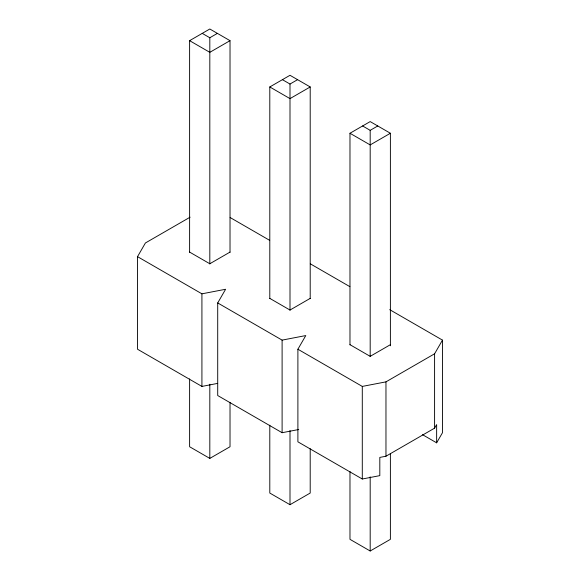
<?xml version="1.0" encoding="UTF-8"?>
<svg xmlns="http://www.w3.org/2000/svg" width="580" height="580" viewBox="0 0 580 580"><rect width="100%" height="100%" fill="white"/><g stroke="black" fill="none" stroke-linecap="round" stroke-linejoin="round"><path stroke-width="0.87" d="M217.688 383.38L201.92 386.418L137.525 349.232L137.525 256.65L145.413 242.976L190.11 217.174M298.751 429.512L282.105 432.709L217.71 395.531L217.71 302.941L225.598 289.268L201.92 293.828L137.525 256.65M422.515 434.674L436.638 442.83L436.638 424.603L434.587 428.156L385.968 456.221L379.813 457.41L379.813 475.636L362.29 479.007L297.895 441.822L297.895 349.232L305.783 335.566L282.105 340.119L217.71 302.941M297.895 349.232L362.29 386.418L385.968 381.858L434.587 353.793L442.475 340.119L389.716 309.662M436.638 442.83L442.475 432.709L442.475 340.119M189.609 252.3L189.609 40.665L209.815 29L230.021 40.665L230.021 252.3M202.239 33.372L209.815 37.751L217.391 33.372M230.021 40.665L209.815 52.331L189.609 40.665M269.794 298.591L269.794 86.956L290 75.291L310.206 86.956L310.206 298.591M282.424 79.67L290 84.042L297.576 79.67M310.206 86.956L290 98.622L269.794 86.956M349.979 344.882L349.979 133.255L370.185 121.59L390.391 133.255L390.391 345.789M362.609 125.962L370.185 130.333L377.761 125.962M390.391 133.255L370.185 144.92L349.979 133.255M230.021 252.09L209.815 263.755L189.609 252.09M310.206 298.381L290 310.046L269.794 298.381M390.391 344.68L370.185 356.345L349.979 344.68M189.609 378.914L189.609 446.745L209.815 458.41L230.021 446.745L230.021 402.433M269.794 425.212L269.794 493.043L290 504.709L310.206 493.043L310.206 448.724M349.979 471.504L349.979 539.335L370.185 551L390.391 539.335L390.391 453.415M230.122 217.522L269.693 240.367M310.307 263.813L349.878 286.658M434.587 353.793L434.587 428.156M385.968 381.858L385.968 456.221M370.185 130.333L370.185 356.548M370.185 476.84L370.185 551M362.29 386.418L362.29 479.007M290 84.042L290 310.257M290 430.541L290 504.709M282.105 340.119L282.105 432.709M209.815 37.751L209.815 263.965M209.815 384.25L209.815 458.41M201.92 293.828L201.92 386.418"/></g></svg>
